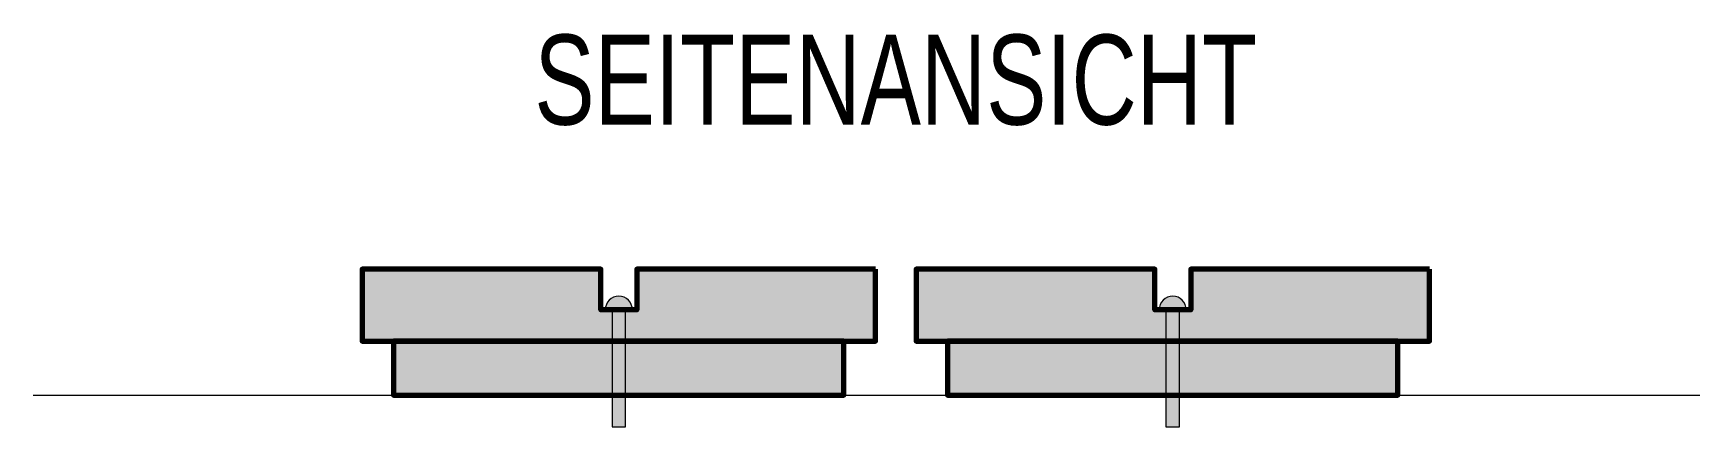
# Model space of a CAD drawing. Header units: millimetres. Extents: x -80 to 290, y -7 to 80.
import ezdxf

# ---------------------------------------------------------------- set-up
doc = ezdxf.new("R2010")
doc.units = ezdxf.units.MM
doc.layers.get('0').update_dxf_attribs({"linetype": 'CONTINUOUS', "lineweight": 70, "true_color": 0x000000})
doc.layers.add('screw', color=1, linetype='CONTINUOUS', lineweight=0, true_color=0xff0000)
doc.styles.get("Standard").update_dxf_attribs({"font": 'txt', "width": 0.75})

msp = doc.modelspace()

# ---------------------------------------------------------------- hatches: boundary and pattern name
for points in [[(107, 28), (54, 28), (54, 19), (46, 19), (46, 28), (-7, 28), (-7, 12), (107, 12)], [(230, 28), (177, 28), (177, 19), (169, 19), (169, 28), (116, 28), (116, 12), (230, 12)], [(0, 12), (0, 0), (100, 0), (100, 12)], [(123, 12), (123, 0), (223, 0), (223, 12)]]:
    msp.add_hatch(color=256).paths.add_polyline_path(points)
at = {"layer": 'screw'}
h = msp.add_hatch(color=256, dxfattribs=at)
edge = h.paths.add_edge_path()
edge.add_arc((50, 19), 3, 0, 180)
edge.add_line((47, 19), (48.5, 19))
edge.add_line((48.5, 19), (48.5, -7))
edge.add_line((48.5, -7), (51.5, -7))
edge.add_line((51.5, -7), (51.5, 19))
edge.add_line((51.5, 19), (53, 19))
h = msp.add_hatch(color=256, dxfattribs=at)
edge = h.paths.add_edge_path()
edge.add_arc((173, 19), 3, 0, 180)
edge.add_line((170, 19), (171.5, 19))
edge.add_line((171.5, 19), (171.5, -7))
edge.add_line((171.5, -7), (174.5, -7))
edge.add_line((174.5, -7), (174.5, 19))
edge.add_line((174.5, 19), (176, 19))

# ---------------------------------------------------------------- linework, layer by layer
at = {"color": 8, "lineweight": 20, "true_color": 0x808080}
msp.add_line((-80, 0), (290, 0), dxfattribs=at)
at = {"color": 8, "true_color": 0x808080}
for points in [[(107, 28), (54, 28), (54, 19), (46, 19), (46, 28), (-7, 28), (-7, 12), (107, 12), (107, 28)], [(230, 28), (177, 28), (177, 19), (169, 19), (169, 28), (116, 28), (116, 12), (230, 12), (230, 28)], [(0, 12), (0, 0), (100, 0), (100, 12), (0, 12)], [(123, 12), (123, 0), (223, 0), (223, 12), (123, 12)]]:
    msp.add_lwpolyline(points, dxfattribs=at)
at = {"layer": 'screw'}
for points in [[(53, 19, 1), (47, 19), (48.5, 19), (48.5, -7), (51.5, -7), (51.5, 19), (53, 19)], [(176, 19, 1), (170, 19), (171.5, 19), (171.5, -7), (174.5, -7), (174.5, 19), (176, 19)]]:
    msp.add_lwpolyline(points, format="xyb", dxfattribs=at)

# ---------------------------------------------------------------- texts
at = {"insert": (111.5, 70), "char_height": 20, "width": 100, "attachment_point": 5}
msp.add_mtext('SEITENANSICHT', dxfattribs=at)

doc.saveas('drawing.dxf')
